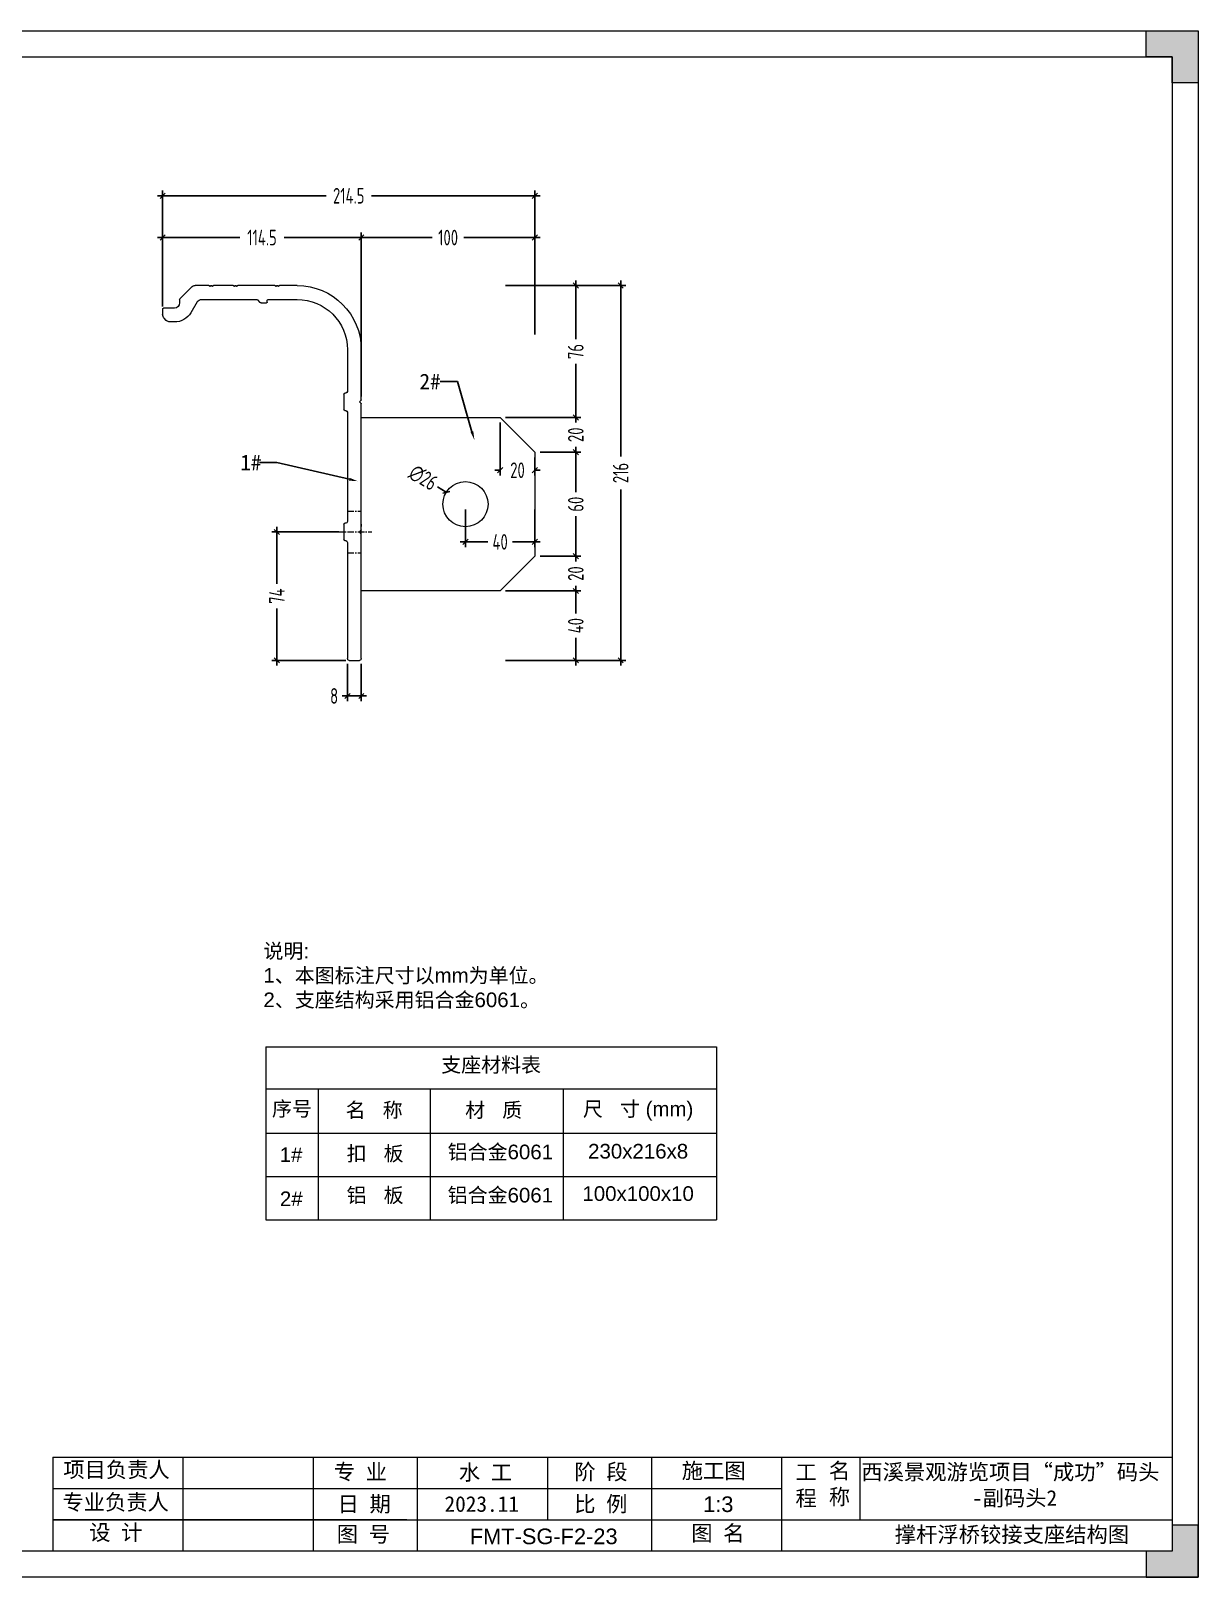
# Model space of a CAD drawing. Header units: millimetres. Extents: x 136606 to 1231039, y 82794 to 127364.
# Drawn here: x 957087 to 957759, y 126455 to 127346 of the extents above; entities that cross this region are included whole.
import ezdxf
from ezdxf import colors
from ezdxf.entities.mleader import LeaderData, LeaderLine
from ezdxf.math import Vec2, Vec3

# ---------------------------------------------------------------- set-up
doc = ezdxf.new("R2010")
doc.units = ezdxf.units.MM
doc.linetypes.add('CENTER', pattern=[0.6, 0.375, -0.075, 0.075, -0.075])
doc.linetypes.add('CENTER2', pattern=[28.575, 19.05, -3.175, 3.175, -3.175])
doc.layers.add('HR-dimension', color=9, linetype='Continuous')
doc.layers.add('标注', color=9, linetype='Continuous')
for name, color, linetype, lineweight in [('加强板', 140, 'Continuous', 18), ('图框', 7, 'Continuous', 13), ('型材', 7, 'Continuous', 15), ('扣板', 7, 'Continuous', 9), ('文本', 3, 'Continuous', 13), ('虚线', 1, 'CENTER2', 0)]:
    doc.layers.add(name, color=color, linetype=linetype, lineweight=lineweight)
doc.styles.add('Arial', font='arial.ttf')
doc.styles.add('hztxt', font='ros1.shx', dxfattribs={"width": 0.8, "bigfont": 'hztxt.shx'})
doc.styles.get("Standard").update_dxf_attribs({"font": 'arial.ttf'})
doc.dimstyles.new('DIM-3', dxfattribs={"dimscale": 3, "dimtxt": 3, "dimasz": 1, "dimexe": 1, "dimexo": 1, "dimgap": 1, "dimtad": 0, "dimdec": 1, "dimrnd": 0.0005, "dimzin": 9, "dimdsep": 46, "dimtxsty": 'hztxt', "dimblk": 'OBLIQUE', "dimcen": 0, "dimdle": 1, "dimclrd": 9, "dimclre": 9, "dimclrt": 2, "dimazin": 2, "dimtfac": 1, "dimtdec": 1, "dimtofl": 0, "dimtmove": 0, "dimatfit": 3, "dimfxl": 1, "dimarcsym": 2})

# ---------------------------------------------------------------- blocks, each defined once
blk = doc.blocks.new('GW-TK')
at = {"layer": '图框', "linetype": 'Continuous', "lineweight": 0}
h = blk.add_hatch(color=256, dxfattribs=at)
h.dxf.hatch_style = 1
h.paths.add_polyline_path([(927593.55, 464715.01), (927593.55, 464710.01), (927598.55, 464710.01), (927598.55, 464705.01), (927603.55, 464705.01), (927603.55, 464715.01)])
h = blk.add_hatch(color=256, dxfattribs=at)
h.dxf.hatch_style = 1
h.paths.add_polyline_path([(927603.55, 464418.01), (927603.55, 464428.01), (927598.55, 464428.01), (927598.55, 464423.01), (927593.55, 464423.01), (927593.55, 464418.01)])
at = {"layer": '图框', "linetype": 'Continuous'}
for p, q in [((927383.55, 464441.02), (927383.55, 464423.01)), ((927408.55, 464441.02), (927408.55, 464423.01)), ((927433.55, 464441.02), (927433.55, 464423.01)), ((927453.55, 464441.02), (927453.55, 464423.01)), ((927478.55, 464441.02), (927478.55, 464429.01)), ((927498.55, 464441.02), (927498.55, 464423.01)), ((927523.55, 464441.02), (927523.55, 464423.01)), ((927538.55, 464441.02), (927538.55, 464429.01)), ((927383.55, 464435.01), (927523.55, 464435.01)), ((927451.56, 464429.01), (927383.55, 464429.01)), ((927383.55, 464429.01), (927598.55, 464429.01))]:
    blk.add_line(p, q, dxfattribs=at)
at = {"layer": '图框'}
for points in [[(927183.55, 464715.01), (927603.55, 464715.01), (927603.55, 464418.01), (927183.55, 464418.01)], [(927188.55, 464710.01), (927598.55, 464710.01), (927598.55, 464423.01), (927188.55, 464423.01)]]:
    blk.add_lwpolyline(points, close=True, dxfattribs=at)
at = {"layer": '图框', "linetype": 'Continuous', "lineweight": 0}
for points in [[(927598.55, 464705.01), (927598.55, 464710.01), (927593.55, 464710.01), (927593.55, 464715.01), (927603.55, 464715.01), (927603.55, 464705.01)], [(927598.55, 464428.01), (927598.55, 464423.01), (927593.55, 464423.01), (927593.55, 464418.01), (927603.55, 464418.01), (927603.55, 464428.01)]]:
    blk.add_lwpolyline(points, close=True, dxfattribs=at)
at = {"layer": '图框', "linetype": 'Continuous'}
blk.add_lwpolyline([(927383.55, 464441.02), (927598.55, 464441.02)], dxfattribs=at)
at = {"layer": '图框', "linetype": 'Continuous', "char_height": 3, "attachment_point": 1}
for s, width, heights, insert in [('{\\fSimSun|b0|i0|c134|p2;项目负责人}', 26.0225, [0], (927385.56, 464440.15)), ('{\\fSimSun|b0|i0|c134|p2;名 称}', 5.2119, [0], (927532.62, 464439.93)), ('{\\fSimSun|b0|i0|c134|p2;专 业}', 12.8345, [0], (927437.53, 464439.73)), ('{\\fSimSun|b0|i0|c134|p2;阶 段}', 17.4775, [0], (927483.73, 464439.73)), ('{\\fSimSun|b0|i0|c134|p2;工 程}', 5.2119, [0], (927526.21, 464439.66)), ('{\\fSimSun|b0|i0|c134|p2;专业负责人}', 24.6361, [2.04], (927385.39, 464433.9)), ('{\\fSimSun|b0|i0|c134|p2;日 期}', 11.224, [0], (927438.25, 464433.55)), ('{\\fSimSun|b0|i0|c134|p2;比 例}', 10.9146, [0], (927483.71, 464433.55)), ('{\\fSimSun|b0|i0|c134|p2;设 计}', 16.2353, [0], (927390.55, 464428.09)), ('{\\fSimSun|b0|i0|c134|p2;图 号}', 23.6261, [0], (927438.11, 464427.75)), ('{\\fSimSun|b0|i0|c134|p2;图 名}', 12.066, [0], (927506.19, 464427.94))]:
    blk.add_mtext_dynamic_manual_height_columns(s, width=width, gutter_width=17.5, heights=heights, dxfattribs=dict(at, insert=insert))
at = {"layer": '图框', "color": 3, "linetype": 'Continuous', "char_height": 3, "attachment_point": 1}
for s, width, insert in [('\\pt9;{\\fSimSun|b0|i0|c134|p2;施工图}', 18.6303, (927504.36, 464439.94)), ('{\\fSimSun|b0|i0|c134|p2;水 工}', 11.224, (927461.55, 464439.63)), ('\\pi0.39911,t9.39911;{\\fSimSun|b0|i0|c134|p2;西溪景观游览项目“成功”码头\\P\\pi21.67411,t30.67411;-副码头2}', 60.0149, (927538.45, 464439.71)), ('{\\fSimSun|b0|i0|c134|p2;2023.11}', 11.224, (927458.8, 464433.55))]:
    blk.add_mtext_dynamic_manual_height_columns(s, width=width, gutter_width=17.5, heights=[0], dxfattribs=dict(at, insert=insert))
blk = doc.blocks.new('_Oblique')
at = {"color": 0, "linetype": 'ByBlock', "lineweight": -2}
blk.add_line((-0.5, -0.5), (0.5, 0.5), dxfattribs=at)
blk = doc.blocks.new('*D2253')
at = {"layer": 'Defpoints', "color": 0, "ltscale": 10, "transparency": 16777216}
for p in [(957266.97, 127056.92), (957228.33, 126982.92), (957270.97, 126982.92)]:
    blk.add_point(p, dxfattribs=at)
at = {"layer": 'HR-dimension', "color": 9, "lineweight": -2, "ltscale": 10, "transparency": 16777216}
for p, q in [((957228.33, 127059.92), (957228.33, 127027.12)), ((957263.97, 127056.92), (957225.33, 127056.92)), ((957228.33, 126979.92), (957228.33, 127012.72)), ((957267.97, 126982.92), (957225.33, 126982.92))]:
    blk.add_line(p, q, dxfattribs=at)
at = {"layer": 'HR-dimension', "color": 9, "lineweight": -2, "ltscale": 10, "transparency": 16777216, "xscale": 3, "yscale": 3, "zscale": 3}
for p, rotation in [((957228.33, 127056.92), 90), ((957228.33, 126982.92), 270)]:
    blk.add_blockref('_Oblique', p, dxfattribs=dict(at, rotation=rotation))
at = {"layer": 'HR-dimension', "color": 2, "ltscale": 10, "transparency": 16777216, "insert": (957228.33, 127019.92), "char_height": 9, "attachment_point": 5, "rotation": 90, "style": 'hztxt'}
blk.add_mtext('74', dxfattribs=at)
blk = doc.blocks.new('*D2254')
at = {"color": 9, "lineweight": -2, "transparency": 16777216}
for p, q in [((957162.47, 127186.79), (957162.47, 127229.58)), ((957276.97, 127134.93), (957276.97, 127229.58)), ((957159.47, 127226.58), (957207, 127226.58)), ((957279.97, 127226.58), (957232.44, 127226.58))]:
    blk.add_line(p, q, dxfattribs=at)
at = {"layer": 'Defpoints', "color": 0, "transparency": 16777216}
for p in [(957162.47, 127226.58), (957162.47, 127183.79), (957276.97, 127131.93)]:
    blk.add_point(p, dxfattribs=at)
at = {"color": 9, "lineweight": -2, "transparency": 16777216, "xscale": 3, "yscale": 3, "zscale": 3, "rotation": 180}
blk.add_blockref('_Oblique', (957162.47, 127226.58), dxfattribs=at)
at = {"color": 9, "lineweight": -2, "transparency": 16777216, "xscale": 3, "yscale": 3, "zscale": 3}
blk.add_blockref('_Oblique', (957276.97, 127226.58), dxfattribs=at)
at = {"color": 2, "transparency": 16777216, "insert": (957219.72, 127226.58), "char_height": 9, "attachment_point": 5, "style": 'hztxt'}
blk.add_mtext('114.5', dxfattribs=at)
blk = doc.blocks.new('*D2255')
at = {"color": 9, "lineweight": -2, "transparency": 16777216}
for p, q in [((957276.97, 127134.93), (957276.97, 127229.58)), ((957376.97, 127170.71), (957376.97, 127229.58)), ((957273.97, 127226.58), (957317.85, 127226.58)), ((957379.97, 127226.58), (957336.09, 127226.58))]:
    blk.add_line(p, q, dxfattribs=at)
at = {"layer": 'Defpoints', "color": 0, "transparency": 16777216}
for p in [(957276.97, 127226.58), (957376.97, 127167.71), (957276.97, 127131.93)]:
    blk.add_point(p, dxfattribs=at)
at = {"color": 9, "lineweight": -2, "transparency": 16777216, "xscale": 3, "yscale": 3, "zscale": 3, "rotation": 180}
blk.add_blockref('_Oblique', (957276.97, 127226.58), dxfattribs=at)
at = {"color": 9, "lineweight": -2, "transparency": 16777216, "xscale": 3, "yscale": 3, "zscale": 3}
blk.add_blockref('_Oblique', (957376.97, 127226.58), dxfattribs=at)
at = {"color": 2, "transparency": 16777216, "insert": (957326.97, 127226.58), "char_height": 9, "attachment_point": 5, "style": 'hztxt'}
blk.add_mtext('100', dxfattribs=at)
blk = doc.blocks.new('*D2256')
at = {"color": 9, "lineweight": -2, "transparency": 16777216}
for p, q in [((957162.47, 127186.79), (957162.47, 127253.65)), ((957376.97, 127174.97), (957376.97, 127253.65)), ((957159.47, 127250.65), (957256.64, 127250.65)), ((957379.97, 127250.65), (957282.8, 127250.65))]:
    blk.add_line(p, q, dxfattribs=at)
at = {"layer": 'Defpoints', "color": 0, "transparency": 16777216}
for p in [(957376.97, 127250.65), (957162.47, 127183.79), (957376.97, 127171.97)]:
    blk.add_point(p, dxfattribs=at)
at = {"color": 9, "lineweight": -2, "transparency": 16777216, "xscale": 3, "yscale": 3, "zscale": 3, "rotation": 180}
blk.add_blockref('_Oblique', (957162.47, 127250.65), dxfattribs=at)
at = {"color": 9, "lineweight": -2, "transparency": 16777216, "xscale": 3, "yscale": 3, "zscale": 3}
blk.add_blockref('_Oblique', (957376.97, 127250.65), dxfattribs=at)
at = {"color": 2, "transparency": 16777216, "insert": (957269.72, 127250.65), "char_height": 9, "attachment_point": 5, "style": 'hztxt'}
blk.add_mtext('214.5', dxfattribs=at)
blk = doc.blocks.new('*D2267')
at = {"color": 9, "lineweight": -2, "transparency": 16777216}
for p, q in [((957268.97, 126980.92), (957268.97, 126959.42)), ((957276.97, 126980.92), (957276.97, 126959.42)), ((957268.97, 126962.42), (957265.97, 126962.42)), ((957279.97, 126962.42), (957268.97, 126962.42))]:
    blk.add_line(p, q, dxfattribs=at)
at = {"layer": 'Defpoints', "color": 0, "transparency": 16777216}
for p in [(957268.97, 126983.92), (957276.97, 126983.92), (957268.97, 126962.42)]:
    blk.add_point(p, dxfattribs=at)
at = {"color": 9, "lineweight": -2, "transparency": 16777216, "xscale": 3, "yscale": 3, "zscale": 3, "rotation": 180}
blk.add_blockref('_Oblique', (957268.97, 126962.42), dxfattribs=at)
at = {"color": 9, "lineweight": -2, "transparency": 16777216, "xscale": 3, "yscale": 3, "zscale": 3}
blk.add_blockref('_Oblique', (957276.97, 126962.42), dxfattribs=at)
at = {"color": 2, "transparency": 16777216, "insert": (957261.29, 126962.42), "char_height": 9, "attachment_point": 5, "style": 'hztxt'}
blk.add_mtext('8', dxfattribs=at)
blk = doc.blocks.new('*D2381')
at = {"color": 9, "lineweight": -2, "transparency": 16777216}
for p, q in [((957359.97, 127122.92), (957403.56, 127122.92)), ((957400.56, 127122.92), (957400.56, 127125.92)), ((957379.97, 127102.92), (957403.56, 127102.92)), ((957400.56, 127102.92), (957400.56, 127099.92))]:
    blk.add_line(p, q, dxfattribs=at)
at = {"layer": 'Defpoints', "color": 0, "transparency": 16777216}
for p in [(957356.97, 127122.92), (957376.97, 127102.92), (957400.56, 127102.92)]:
    blk.add_point(p, dxfattribs=at)
at = {"color": 9, "lineweight": -2, "transparency": 16777216, "xscale": 3, "yscale": 3, "zscale": 3}
for p, rotation in [((957400.56, 127122.92), 270), ((957400.56, 127102.92), 90)]:
    blk.add_blockref('_Oblique', p, dxfattribs=dict(at, rotation=rotation))
at = {"color": 2, "transparency": 16777216, "insert": (957400.56, 127112.92), "char_height": 9, "attachment_point": 5, "rotation": 90, "style": 'hztxt'}
blk.add_mtext('20', dxfattribs=at)
blk = doc.blocks.new('*D2382')
at = {"color": 9, "lineweight": -2, "transparency": 16777216}
for p, q in [((957379.97, 127102.92), (957403.56, 127102.92)), ((957400.56, 127105.92), (957400.56, 127079.88)), ((957400.56, 127039.92), (957400.56, 127065.96)), ((957379.97, 127042.92), (957403.56, 127042.92))]:
    blk.add_line(p, q, dxfattribs=at)
at = {"layer": 'Defpoints', "color": 0, "transparency": 16777216}
for p in [(957376.97, 127102.92), (957376.97, 127042.92), (957400.56, 127042.92)]:
    blk.add_point(p, dxfattribs=at)
at = {"color": 9, "lineweight": -2, "transparency": 16777216, "xscale": 3, "yscale": 3, "zscale": 3}
for p, rotation in [((957400.56, 127102.92), 90), ((957400.56, 127042.92), 270)]:
    blk.add_blockref('_Oblique', p, dxfattribs=dict(at, rotation=rotation))
at = {"color": 2, "transparency": 16777216, "insert": (957400.56, 127072.92), "char_height": 9, "attachment_point": 5, "rotation": 90, "style": 'hztxt'}
blk.add_mtext('60', dxfattribs=at)
blk = doc.blocks.new('*D2383')
at = {"color": 9, "lineweight": -2, "transparency": 16777216}
for p, q in [((957379.97, 127042.92), (957403.56, 127042.92)), ((957400.56, 127042.92), (957400.56, 127045.92)), ((957359.97, 127022.92), (957403.56, 127022.92)), ((957400.56, 127022.92), (957400.56, 127019.92))]:
    blk.add_line(p, q, dxfattribs=at)
at = {"layer": 'Defpoints', "color": 0, "transparency": 16777216}
for p in [(957376.97, 127042.92), (957356.97, 127022.92), (957400.56, 127022.92)]:
    blk.add_point(p, dxfattribs=at)
at = {"color": 9, "lineweight": -2, "transparency": 16777216, "xscale": 3, "yscale": 3, "zscale": 3}
for p, rotation in [((957400.56, 127042.92), 270), ((957400.56, 127022.92), 90)]:
    blk.add_blockref('_Oblique', p, dxfattribs=dict(at, rotation=rotation))
at = {"color": 2, "transparency": 16777216, "insert": (957400.56, 127032.92), "char_height": 9, "attachment_point": 5, "rotation": 90, "style": 'hztxt'}
blk.add_mtext('20', dxfattribs=at)
blk = doc.blocks.new('*D2268')
at = {"color": 9, "lineweight": -2, "transparency": 16777216}
for p, q in [((957356.97, 127119.92), (957356.97, 127089.49)), ((957376.97, 127099.92), (957376.97, 127089.49)), ((957356.97, 127092.49), (957353.97, 127092.49)), ((957376.97, 127092.49), (957379.97, 127092.49))]:
    blk.add_line(p, q, dxfattribs=at)
at = {"layer": 'Defpoints', "color": 0, "transparency": 16777216}
for p in [(957356.97, 127122.92), (957376.97, 127102.92), (957356.97, 127092.49)]:
    blk.add_point(p, dxfattribs=at)
at = {"color": 9, "lineweight": -2, "transparency": 16777216, "xscale": 3, "yscale": 3, "zscale": 3}
blk.add_blockref('_Oblique', (957356.97, 127092.49), dxfattribs=at)
at = {"color": 9, "lineweight": -2, "transparency": 16777216, "xscale": 3, "yscale": 3, "zscale": 3, "rotation": 180}
blk.add_blockref('_Oblique', (957376.97, 127092.49), dxfattribs=at)
at = {"color": 2, "transparency": 16777216, "insert": (957366.97, 127092.49), "char_height": 9, "attachment_point": 5, "style": 'hztxt'}
blk.add_mtext('20', dxfattribs=at)
blk = doc.blocks.new('*D2384')
at = {"color": 9, "lineweight": -2, "transparency": 16777216}
for p, q in [((957336.97, 127069.92), (957336.97, 127048.2)), ((957376.97, 127069.92), (957376.97, 127048.2)), ((957333.97, 127051.2), (957349.89, 127051.2)), ((957379.97, 127051.2), (957364.05, 127051.2))]:
    blk.add_line(p, q, dxfattribs=at)
at = {"layer": 'Defpoints', "color": 0, "transparency": 16777216}
for p in [(957336.97, 127072.92), (957376.97, 127072.92), (957376.97, 127051.2)]:
    blk.add_point(p, dxfattribs=at)
at = {"color": 9, "lineweight": -2, "transparency": 16777216, "xscale": 3, "yscale": 3, "zscale": 3, "rotation": 180}
blk.add_blockref('_Oblique', (957336.97, 127051.2), dxfattribs=at)
at = {"color": 9, "lineweight": -2, "transparency": 16777216, "xscale": 3, "yscale": 3, "zscale": 3}
blk.add_blockref('_Oblique', (957376.97, 127051.2), dxfattribs=at)
at = {"color": 2, "transparency": 16777216, "insert": (957356.97, 127051.2), "char_height": 9, "attachment_point": 5, "style": 'hztxt'}
blk.add_mtext('40', dxfattribs=at)
blk = doc.blocks.new('*D2269')
at = {"color": 9, "lineweight": -2, "transparency": 16777216}
for p, q in [((957400.56, 127201.92), (957400.56, 127168)), ((957359.97, 127198.92), (957403.56, 127198.92)), ((957400.56, 127119.92), (957400.56, 127153.84)), ((957359.97, 127122.92), (957403.56, 127122.92))]:
    blk.add_line(p, q, dxfattribs=at)
at = {"layer": 'Defpoints', "color": 0, "transparency": 16777216}
for p in [(957356.97, 127198.92), (957400.56, 127198.92), (957356.97, 127122.92)]:
    blk.add_point(p, dxfattribs=at)
at = {"color": 9, "lineweight": -2, "transparency": 16777216, "xscale": 3, "yscale": 3, "zscale": 3}
for p, rotation in [((957400.56, 127198.92), 90), ((957400.56, 127122.92), 270)]:
    blk.add_blockref('_Oblique', p, dxfattribs=dict(at, rotation=rotation))
at = {"color": 2, "transparency": 16777216, "insert": (957400.56, 127160.92), "char_height": 9, "attachment_point": 5, "rotation": 90, "style": 'hztxt'}
blk.add_mtext('76', dxfattribs=at)
blk = doc.blocks.new('*D2270')
at = {"color": 9, "lineweight": -2, "transparency": 16777216}
for p, q in [((957359.97, 127022.92), (957403.56, 127022.92)), ((957400.56, 127025.92), (957400.56, 127010)), ((957400.56, 126979.92), (957400.56, 126995.84)), ((957359.97, 126982.92), (957403.56, 126982.92))]:
    blk.add_line(p, q, dxfattribs=at)
at = {"layer": 'Defpoints', "color": 0, "transparency": 16777216}
for p in [(957356.97, 127022.92), (957356.97, 126982.92), (957400.56, 126982.92)]:
    blk.add_point(p, dxfattribs=at)
at = {"color": 9, "lineweight": -2, "transparency": 16777216, "xscale": 3, "yscale": 3, "zscale": 3}
for p, rotation in [((957400.56, 127022.92), 90), ((957400.56, 126982.92), 270)]:
    blk.add_blockref('_Oblique', p, dxfattribs=dict(at, rotation=rotation))
at = {"color": 2, "transparency": 16777216, "insert": (957400.56, 127002.92), "char_height": 9, "attachment_point": 5, "rotation": 90, "style": 'hztxt'}
blk.add_mtext('40', dxfattribs=at)
blk = doc.blocks.new('*D2385')
at = {"color": 9, "lineweight": -2, "transparency": 16777216}
blk.add_line((957320.88, 127083.01), (957325.96, 127079.83), dxfattribs=at)
at = {"layer": 'Defpoints', "color": 0, "transparency": 16777216}
for p in [(957325.96, 127079.83), (957347.99, 127066.01)]:
    blk.add_point(p, dxfattribs=at)
at = {"color": 9, "lineweight": -2, "transparency": 16777216, "xscale": 3, "yscale": 3, "zscale": 3, "rotation": 327.9095850338575}
blk.add_blockref('_Oblique', (957325.96, 127079.83), dxfattribs=at)
at = {"color": 2, "transparency": 16777216, "insert": (957312.64, 127088.18), "char_height": 9, "attachment_point": 5, "rotation": 327.90959, "style": 'hztxt'}
blk.add_mtext('∅26', dxfattribs=at)
blk = doc.blocks.new('*D2271')
at = {"color": 9, "lineweight": -2, "transparency": 16777216}
for p, q in [((957426.43, 127201.92), (957426.43, 127100.4)), ((957359.97, 127198.92), (957429.43, 127198.92)), ((957426.43, 126979.92), (957426.43, 127081.44)), ((957359.97, 126982.92), (957429.43, 126982.92))]:
    blk.add_line(p, q, dxfattribs=at)
at = {"layer": 'Defpoints', "color": 0, "transparency": 16777216}
for p in [(957356.97, 127198.92), (957356.97, 126982.92), (957426.43, 126982.92)]:
    blk.add_point(p, dxfattribs=at)
at = {"color": 9, "lineweight": -2, "transparency": 16777216, "xscale": 3, "yscale": 3, "zscale": 3}
for p, rotation in [((957426.43, 127198.92), 90), ((957426.43, 126982.92), 270)]:
    blk.add_blockref('_Oblique', p, dxfattribs=dict(at, rotation=rotation))
at = {"color": 2, "transparency": 16777216, "insert": (957426.43, 127090.92), "char_height": 9, "attachment_point": 5, "rotation": 90, "style": 'hztxt'}
blk.add_mtext('216', dxfattribs=at)
blk = doc.blocks.new('扣板A')
at = {"layer": '扣板'}
for p, q in [((33, 216), (43.17, 216)), ((43.31, 215.94), (43.69, 215.56)), ((43.98, 215.56), (44.36, 215.94)), ((44.64, 215.94), (45.02, 215.56)), ((45.31, 215.56), (45.69, 215.94)), ((45.83, 216), (67.17, 216)), ((67.31, 215.94), (67.69, 215.56)), ((67.98, 215.56), (68.36, 215.94)), ((68.64, 215.94), (69.02, 215.56)), ((69.31, 215.56), (69.69, 215.94)), ((69.83, 216), (81.17, 216)), ((81.31, 215.94), (81.69, 215.56)), ((81.98, 215.56), (82.36, 215.94)), ((82.64, 215.94), (83.02, 215.56)), ((83.31, 215.56), (83.69, 215.94)), ((83.83, 216), (91.76, 216)), ((93.88, 215.12), (100.41, 208.59)), ((49.7, 208), (33, 208)), ((50.2, 206.5), (50.2, 207.5)), ((53.79, 206), (50.7, 206)), ((55.91, 207.71), (54.49, 206.29)), ((88, 208), (56.61, 208)), ((90.58, 206.54), (94.25, 200.37)), ((100.7, 207.89), (100.7, 206)), ((103.7, 203), (110, 203)), ((108.38, 195.88), (109.62, 197.12)), ((110.5, 202.5), (110.5, 199.24)), ((103.7, 195), (106.26, 195)), ((-4, 150.17), (-4, 179)), ((4, 179), (4, 155)), ((5, 154), (5.5, 154)), ((6, 153.5), (6, 144.5)), ((-4, 75.17), (-4, 147.83)), ((-3.06, 149.14), (-3.94, 150.02)), ((-3.94, 147.98), (-3.06, 148.86)), ((4, 143), (4, 80)), ((5.5, 144), (5, 144)), ((-4, 1), (-4, 72.83)), ((-3.06, 74.14), (-3.94, 75.02)), ((-3.94, 72.98), (-3.06, 73.86)), ((5, 79), (5.5, 79)), ((6, 78.5), (6, 69.5)), ((4, 68), (4, 1)), ((5.5, 69), (5, 69)), ((3, 0), (-3, 0))]:
    blk.add_line(p, q, dxfattribs=at)
for centre, radius, start, end in [((33, 179), 37, 90, 180), ((43.17, 215.8), 0.2, 44.99999, 90), ((43.83, 215.7), 0.2, 224.99999, 315), ((44.5, 215.8), 0.2, 44.99999, 135.00001), ((45.17, 215.7), 0.2, 224.99999, 315), ((45.83, 215.8), 0.2, 90, 135.00001), ((67.17, 215.8), 0.2, 44.99999, 90), ((67.83, 215.7), 0.2, 224.99999, 315), ((68.5, 215.8), 0.2, 44.99999, 135.00001), ((69.17, 215.7), 0.2, 224.99999, 315), ((69.83, 215.8), 0.2, 90, 135.00001), ((81.17, 215.8), 0.2, 44.99999, 90), ((81.83, 215.7), 0.2, 224.99999, 315), ((82.5, 215.8), 0.2, 44.99999, 135.00001), ((83.17, 215.7), 0.2, 224.99999, 315), ((83.83, 215.8), 0.2, 90, 135.00001), ((91.76, 213), 3, 45, 90), ((33, 179), 29, 90, 180), ((49.7, 207.5), 0.5, 360, 90), ((50.7, 206.5), 0.5, 180, 270), ((53.79, 207), 1, 270, 315), ((56.61, 207), 1, 90, 135), ((88, 205), 3, 30.78175, 90), ((99.7, 207.89), 1, 0, 45), ((103.7, 206), 3, 180, 270), ((103.7, 206), 11, 210.78175, 270), ((107.5, 199.24), 3, 315, 0), ((110, 202.5), 0.5, 0, 90), ((106.26, 198), 3, 270, 315), ((5, 155), 1, 180, 270), ((5.5, 153.5), 0.5, 0, 90), ((-3.8, 150.17), 0.2, 180, 225), ((-3.8, 147.83), 0.2, 135, 180), ((-3.2, 149), 0.2, 315, 45), ((5, 143), 1, 90, 180), ((5.5, 144.5), 0.5, 270, 0), ((-3.8, 75.17), 0.2, 180, 225), ((-3.8, 72.83), 0.2, 135, 180), ((-3.2, 74), 0.2, 315, 45), ((5, 80), 1, 180, 270), ((5.5, 78.5), 0.5, 0, 90), ((5, 68), 1, 90, 180), ((5.5, 69.5), 0.5, 270, 0), ((-3, 1), 1, 180, 270), ((3, 1), 1, 270, 360)]:
    blk.add_arc(centre, radius, start, end, dxfattribs=at)

msp = doc.modelspace()

# ---------------------------------------------------------------- linework, layer by layer
msp.add_line((957276.9742, 127061.4254), (957276.9742, 127060.0254))
at = {"layer": '加强板', "color": 3}
msp.add_lwpolyline([(957356.9742, 127122.9191), (957376.9742, 127102.9191), (957376.9742, 127042.9191), (957356.9742, 127022.9191), (957276.9742, 127022.9191), (957276.9742, 127122.9191)], close=True, dxfattribs=at)
msp.add_circle((957336.9742, 127072.9191), 13, dxfattribs=at)
at = {"layer": '文本'}
for p, q in [((957221.8477, 126760.1801), (957221.8477, 126660.5942)), ((957221.8477, 126760.1801), (957481.7245, 126760.1801)), ((957481.7245, 126760.1801), (957481.7245, 126660.5942)), ((957221.8477, 126735.9752), (957481.7245, 126735.9752)), ((957252.1398, 126735.9752), (957252.1398, 126660.5942)), ((957316.7234, 126735.9752), (957316.7234, 126660.5942)), ((957393.3209, 126735.9752), (957393.3209, 126660.5942)), ((957481.7245, 126735.9752), (957481.7245, 126660.8718)), ((957221.8477, 126710.3871), (957481.7245, 126710.3871)), ((957221.8477, 126685.4907), (957481.7245, 126685.4907)), ((957221.8477, 126660.5942), (957481.7245, 126660.5942))]:
    msp.add_line(p, q, dxfattribs=at)
at = {"layer": '虚线', "color": 1, "linetype": 'CENTER', "ltscale": 10}
for points in [[(957268.9742, 127068.9141), (957276.9742, 127068.9141)], [(957262.9742, 127056.9191), (957282.9742, 127056.9191)], [(957268.9742, 127044.9141), (957276.9742, 127044.9141)]]:
    msp.add_lwpolyline(points, dxfattribs=at)

# ---------------------------------------------------------------- block references
at = {"layer": '型材', "color": 2, "lineweight": 100, "transparency": 33554661, "xscale": -1}
msp.add_blockref('扣板A', (957272.9742, 126982.9191), dxfattribs=at)
at = {"layer": '文本', "xscale": 3, "yscale": 3, "zscale": 3}
msp.add_blockref('GW-TK', (-1825051.4691, -1266799.3827), dxfattribs=at)

# ---------------------------------------------------------------- texts
at = {"layer": '文本', "style": 'Arial'}
for p in [(957326.7259, 126695.4182), (957326.7259, 126670.5217)]:
    msp.add_text('铝合金6061', height=8.4375, dxfattribs=at).set_placement(p)
at = {"layer": '文本', "insert": (957220.5615, 126819.6548), "char_height": 8.4375, "attachment_point": 1, "style": 'Arial'}
msp.add_mtext_dynamic_manual_height_columns('{\\fSimSun|b0|i0|c134|p2;说明}:\\P1{\\fSimSun|b0|i0|c134|p2;、本图标注尺寸以}mm{\\fSimSun|b0|i0|c134|p2;为单位。\\P}2{\\fSimSun|b0|i0|c134|p2;、支座结构采用铝合金}6061{\\fSimSun|b0|i0|c134|p2;。}', width=203.497461, gutter_width=12.5, heights=[0], dxfattribs=at)
at = {"layer": '文本', "char_height": 8.4375, "attachment_point": 5, "style": 'Arial'}
for s, insert in [('支座材料表', (957351.7802, 126749.3536)), ('序号', (957237.0269, 126724.0597)), ('名   称', (957284.3827, 126723.345)), ('材   质', (957353.245, 126723.345)), ('尺   寸 (mm)', (957436.4923, 126723.161)), ('1#', (957236.4498, 126698.0262)), ('扣   板', (957284.9287, 126698.2334)), ('230x216x8', (957436.4923, 126700.0003)), ('2#', (957236.6004, 126672.6348)), ('铝   板', (957284.9287, 126674.2357)), ('100x100x10', (957436.4923, 126675.5884))]:
    msp.add_mtext(s, dxfattribs=dict(at, insert=insert))
at = {"layer": '文本', "color": 6, "char_height": 9, "attachment_point": 1, "style": 'Arial'}
for s, width, gutter_width, heights, insert in [('1:3', 19.702496, 1.4062, [0], (957473.9354, 126501.1484)), ('{\\C256;FMT-SG-F2-23}', 69.470087, 0, [9.4744], (957339.4607, 126482.6042)), ('撑杆浮桥铰接支座结构图', 164.493338, 1.4062, [0], (957584.4105, 126483.6736))]:
    msp.add_mtext_dynamic_manual_height_columns(s, width=width, gutter_width=gutter_width, heights=heights, dxfattribs=dict(at, insert=insert))

# ---------------------------------------------------------------- dimensions: what is measured, and where the dimension line sits
for base, p1, p2, picture, middle in [((957376.9742, 127250.6541), (957162.4742, 127183.7904), (957376.9742, 127171.9702), '*D2256', (957269.7242, 127250.6541)), ((957162.4742, 127226.584), (957276.9742, 127131.9272), (957162.4742, 127183.7904), '*D2254', (957219.7242, 127226.584)), ((957276.9742, 127226.584), (957376.9742, 127167.7052), (957276.9742, 127131.9272), '*D2255', (957326.9742, 127226.584)), ((957356.9742, 127092.4885), (957376.9742, 127102.9191), (957356.9742, 127122.9191), '*D2268', (957366.9742, 127092.4885)), ((957376.9742, 127051.2045), (957336.9742, 127072.9191), (957376.9742, 127072.9191), '*D2384', (957356.9742, 127051.2045)), ((957268.9742, 126962.4193), (957276.9742, 126983.9191), (957268.9742, 126983.9191), '*D2267', (957261.2942, 126962.4193))]:
    dim = msp.add_linear_dim(base=base, p1=p1, p2=p2, dimstyle='DIM-3')
    dim.commit()
    dim.dimension.update_dxf_attribs({"geometry": picture, "text_midpoint": middle})
for base, p1, p2, picture, middle in [((957400.5566, 127198.9191), (957356.9742, 127122.9191), (957356.9742, 127198.9191), '*D2269', (957400.5566, 127160.9191)), ((957426.431, 126982.9191), (957356.9742, 127198.9191), (957356.9742, 126982.9191), '*D2271', (957426.431, 127090.9191)), ((957400.5566, 127102.9191), (957356.9742, 127122.9191), (957376.9742, 127102.9191), '*D2381', (957400.5566, 127112.9191)), ((957400.5566, 127042.9191), (957376.9742, 127102.9191), (957376.9742, 127042.9191), '*D2382', (957400.5566, 127072.9191)), ((957400.5566, 127022.9191), (957376.9742, 127042.9191), (957356.9742, 127022.9191), '*D2383', (957400.5566, 127032.9191)), ((957400.5566, 126982.9191), (957356.9742, 127022.9191), (957356.9742, 126982.9191), '*D2270', (957400.5566, 127002.9191))]:
    dim = msp.add_linear_dim(base=base, p1=p1, p2=p2, angle=90, dimstyle='DIM-3')
    dim.commit()
    dim.dimension.update_dxf_attribs({"geometry": picture, "text_midpoint": middle})
dim = msp.add_diameter_dim_2p(p1=(957347.988, 127066.0128), p2=(957325.9605, 127079.8254), dimstyle='DIM-3')
dim.commit()
dim.dimension.update_dxf_attribs({"geometry": '*D2385', "text_midpoint": (957312.6423, 127088.1768)})
at = {"layer": 'HR-dimension', "ltscale": 10}
dim = msp.add_linear_dim(base=(957228.3252, 126982.9191), p1=(957266.9742, 127056.9191), p2=(957270.9742, 126982.9191), angle=90, dimstyle='DIM-3', dxfattribs=at)
dim.commit()
dim.dimension.update_dxf_attribs({"geometry": '*D2253', "text_midpoint": (957228.3252, 127019.9191)})

# ---------------------------------------------------------------- leaders
at = {"layer": '标注', "color": 6}
ml = msp.add_multileader_mtext('Standard', dxfattribs=at)
ml.set_content('{\\fSimSun|b0|i0|c134|p2;2#}', color=6, style='Arial')
ml.set_leader_properties(color=9)
ml.build(insert=Vec2(0, 0))
ml.multileader.update_dxf_attribs({"dogleg_length": 100, "arrow_head_size": 5})
ctx = ml.context
ctx.base_point, ctx.char_height, ctx.arrow_head_size, ctx.landing_gap_size, ctx.plane_origin = Vec3(957310.2861, 127143.6146), 9, 5, 0.2, Vec3(957229.3837, 258200.6792)
notes = []
notes.append((ctx, [(1, (1, 1, 0), (957332.3361, 127143.6146), (-1, 0), 10, [(0, [(957342.1373, 127109.888)], 0, [])])]))
ctx.mtext.insert, ctx.mtext.width, ctx.mtext.defined_height, ctx.mtext.flow_direction = Vec3(957310.4861, 127148.1146), 15.358341, 12.6472, 5
ml = msp.add_multileader_mtext('Standard', dxfattribs=at)
ml.set_content('{\\fSimSun|b0|i0|c134|p2;1#}', color=6, style='Arial')
ml.set_leader_properties(color=9)
ml.build(insert=Vec2(0, 0))
ml.multileader.update_dxf_attribs({"dogleg_length": 100, "arrow_head_size": 5})
ctx = ml.context
ctx.base_point, ctx.char_height, ctx.arrow_head_size, ctx.landing_gap_size, ctx.plane_origin = Vec3(957021.1474, 127103.3038), 9, 5, 0.2, Vec3(956961.2863, 258124.4744)
notes.append((ctx, [(0, (1, 1, 0), (957011.1474, 127103.3038), (1, 0), 10, [(0, [(956966.3393, 127088.177)], 0, [])])]))
ctx.mtext.insert, ctx.mtext.width, ctx.mtext.defined_height, ctx.mtext.flow_direction = Vec3(957021.3474, 127107.8038), 100, 36.9267, 5
ml = msp.add_multileader_mtext('Standard', dxfattribs=at)
ml.set_content('{\\fSimSun|b0|i0|c134|p2;1#}', color=6, style='Arial')
ml.set_leader_properties(color=9)
ml.build(insert=Vec2(0, 0))
ml.multileader.update_dxf_attribs({"dogleg_length": 100, "arrow_head_size": 5})
ctx = ml.context
ctx.base_point, ctx.char_height, ctx.arrow_head_size, ctx.landing_gap_size, ctx.plane_origin = Vec3(957207.0014, 127096.9421), 9, 5, 0.2, Vec3(957165.3796, 258126.6116)
notes.append((ctx, [(1, (1, 1, 0), (957228.2514, 127096.9421), (-1, 0), 10, [(0, [(957274.9369, 127086.1718)], 0, [])])]))
ctx.mtext.insert, ctx.mtext.width, ctx.mtext.defined_height, ctx.mtext.flow_direction = Vec3(957207.2014, 127101.4421), 100, 36.9267, 5
ml = msp.add_multileader_mtext('Standard', dxfattribs=at)
ml.set_content('{\\fSimSun|b0|i0|c134|p2;1#}', color=6, style='Arial')
ml.set_leader_properties(color=9)
ml.build(insert=Vec2(0, 0))
ml.multileader.update_dxf_attribs({"dogleg_length": 100, "arrow_head_size": 5})
ctx = ml.context
ctx.base_point, ctx.char_height, ctx.arrow_head_size, ctx.landing_gap_size, ctx.plane_origin = Vec3(957018.0385, 126845.2871), 9, 5, 0.2, Vec3(956970.4337, 257774.2491)
notes.append((ctx, [(0, (1, 1, 0), (957008.0385, 126845.2871), (1, 0), 10, [(0, [(956975.4867, 126830.3965)], 0, [])])]))
ctx.mtext.insert, ctx.mtext.width, ctx.mtext.defined_height, ctx.mtext.flow_direction = Vec3(957018.2385, 126849.7871), 100, 36.9267, 5
for ctx, leaders in notes:
    for number, flags, end, landing, length, lines in leaders:
        leader = LeaderData()
        leader.index, (leader.has_last_leader_line, leader.has_dogleg_vector, leader.attachment_direction) = number, flags
        leader.last_leader_point, leader.dogleg_vector, leader.dogleg_length = Vec3(end), Vec3(landing), length
        for number, points, colour, breaks in lines:
            line = LeaderLine()
            line.index, line.vertices, line.color, line.breaks = number, Vec3.list(points), colors.encode_raw_color(colour), breaks
            leader.lines.append(line)
        ctx.leaders.append(leader)

doc.saveas('drawing.dxf')
